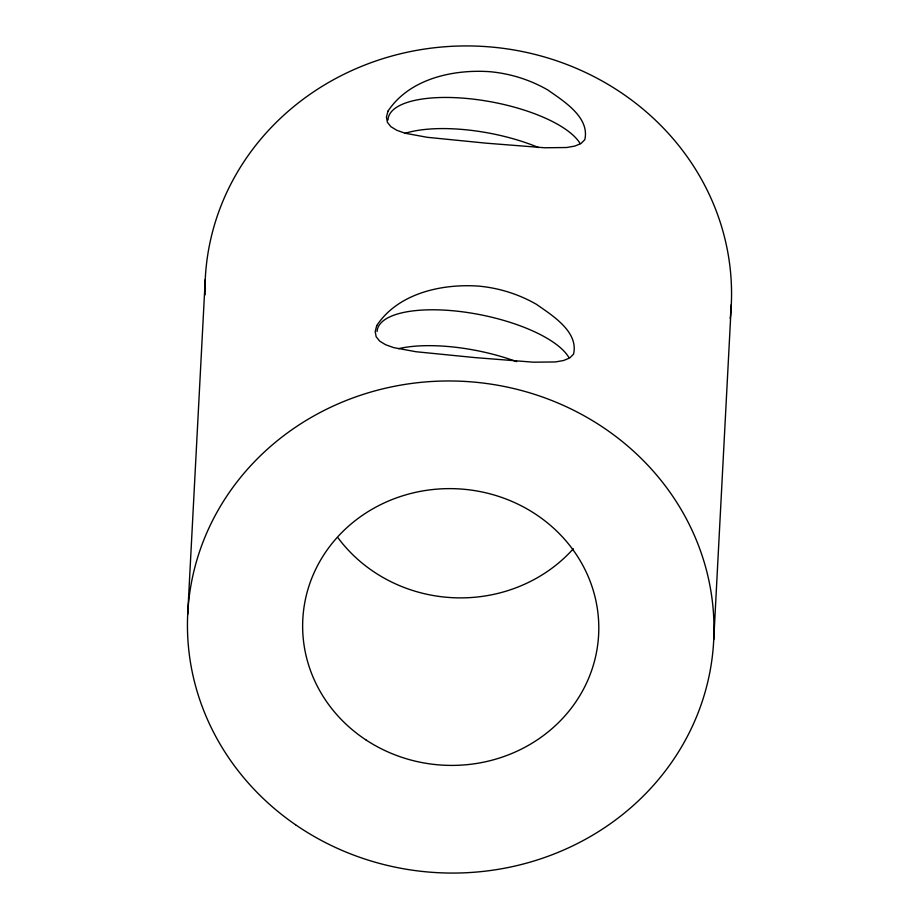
<?xml version="1.0" encoding="UTF-8"?>
<svg xmlns="http://www.w3.org/2000/svg" width="919" height="919" viewBox="0 0 919 919"><rect width="100%" height="100%" fill="white"/><g stroke="black" fill="none" stroke-linecap="round" stroke-linejoin="round"><path stroke-width="1.38" d="M187.694 614.478L205.247 279.445M713.753 639.555L731.306 304.522M205.04 294.896A263.328 246.005 3 0 1 479.075 46.214A263.328 246.005 3 0 1 730.214 318.537M573.33 548.758A148.097 138.355 3 0 1 337.928 537.695M388.002 119.975A98.827 34.991 10.6 0 1 474.939 99.344A98.827 34.991 10.6 0 1 580.153 143.617M404.716 133.462A98.827 34.991 10.6 0 1 538.683 147.614M377.077 331.587A98.896 34.956 11.3 0 1 463.888 312A98.896 34.956 11.3 0 1 568.895 357.56M398.524 348.669A98.896 34.956 11.3 0 1 516.673 361.672M387.99 111.142L386.417 117.092L387.404 122.33L390.908 126.707L396.836 130.303L405.015 133.221L427.243 137.31L486.197 143.18L544.703 147.764L566.678 147.522L574.88 146.064L580.957 143.548L584.771 139.734C590.136 117.253 563.14 100.791 547.735 89.936C530.079 79.781 510.229 73.543 489.942 71.705C453.205 69.12 409.46 78.678 387.99 111.142M376.744 325.567L375.182 331.518L376.158 336.745L379.673 341.121L385.601 344.728L393.78 347.646L416.008 351.736L474.962 357.594L533.457 362.189L555.444 361.948L563.646 360.489L569.711 357.973L573.536 354.148C578.89 331.679 551.905 315.206 536.489 304.361C518.833 294.206 498.983 287.969 478.707 286.119C441.97 283.534 398.226 293.104 376.744 325.567M295.55 824.757A263.328 246.005 3 0 0 712.501 654.96A263.328 246.005 3 0 0 344.108 401.339A263.328 246.005 3 0 0 295.55 824.757M366.233 740.105A148.097 138.355 3 0 0 598.28 639.555A148.097 138.355 3 0 0 387.646 501.395A148.097 138.355 3 0 0 366.233 740.105"/></g></svg>
